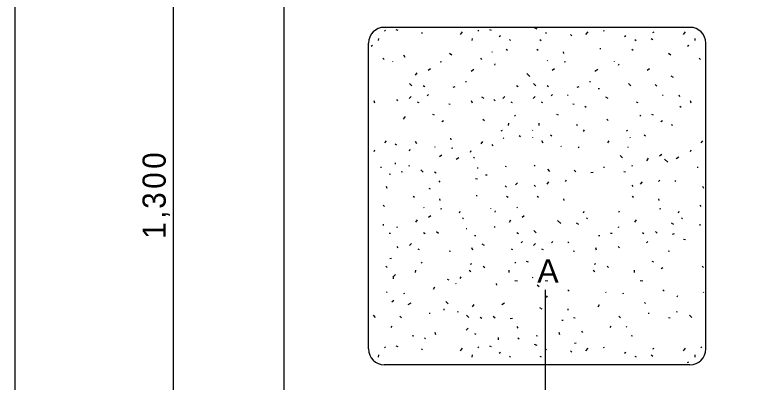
# Model space of a CAD drawing. Units: millimetres at full size, sheet at 1:20; details may follow other scales. Extents: x -7610 to 7610, y -5340 to 5340.
# Drawn here: x -7610 to -5243, y 696 to 1856 of the extents above; entities that cross this region are included whole.
import ezdxf
from ezdxf.enums import TextEntityAlignment as Align

# ---------------------------------------------------------------- set-up
doc = ezdxf.new("R2010")
doc.units = ezdxf.units.MM
doc.header["$LTSCALE"] = 20
for name, color, linetype in [('0-0_枠', 5, 'Continuous'), ('0-6_寸法', 7, 'Continuous'), ('0-8_ハッチング', 3, 'Continuous'), ('3-0', 2, 'Continuous')]:
    doc.layers.add(name, color=color, linetype=linetype)
doc.styles.add('HGPｺﾞｼｯｸE', font='')
doc.styles.get('HGPｺﾞｼｯｸE').set_extended_font_data('HGPｺﾞｼｯｸE')

msp = doc.modelspace()

# ---------------------------------------------------------------- linework, layer by layer
at = {"layer": '0-0_枠'}
for p, q in [((-6760, 3383.63), (-6760, -2116.37)), ((-5477, 1816.63), (-6443, 1816.63)), ((-6493, 800.63), (-6493, 1766.63)), ((-5427, 800.63), (-5427, 1766.63)), ((-5477, 750.63), (-6443, 750.63))]:
    msp.add_line(p, q, dxfattribs=at)
for centre, start, end in [((-6443, 1766.63), 90, 180), ((-5477, 1766.63), 0, 90), ((-6443, 800.63), 180, 270), ((-5477, 800.63), 270, 0)]:
    msp.add_arc(centre, 50, start, end, dxfattribs=at)
at = {"layer": '0-6_寸法'}
for p, q in [((-7110, 1933.63), (-7110, 633.63)), ((-5935, 987.63), (-5935, 279.63))]:
    msp.add_line(p, q, dxfattribs=at)
at = {"layer": '0-8_ハッチング'}
for p, q in [((-6442.49, 1807.55), (-6440.61, 1804.41)), ((-6406.04, 1810.06), (-6400.38, 1808.18)), ((-6324.33, 1797.49), (-6321.81, 1800.64)), ((-6202.24, 1794.35), (-6195.33, 1802.52)), ((-6146.93, 1807.55), (-6145.05, 1804.41)), ((-6110.48, 1810.06), (-6104.82, 1808.18)), ((-5969.69, 1815.72), (-5960.89, 1811.95)), ((-5932.61, 1797.49), (-5930.09, 1800.64)), ((-5805.85, 1794.35), (-5798.93, 1802.52)), ((-5750.54, 1807.55), (-5748.65, 1804.41)), ((-5594.66, 1800.64), (-5590.26, 1802.52)), ((-5497.8, 1794.35), (-5490.89, 1802.52)), ((-6460.72, 1774.87), (-6460.09, 1781.78)), ((-6165.16, 1774.87), (-6164.53, 1781.78)), ((-6080.31, 1787.44), (-6075.91, 1790.58)), ((-6047.62, 1778.01), (-6043.85, 1775.49)), ((-5951.46, 1778.01), (-5947.69, 1775.49)), ((-5854.67, 1794.35), (-5850.27, 1789.95)), ((-5683.91, 1787.44), (-5679.51, 1790.58)), ((-5651.23, 1778.01), (-5647.46, 1775.49)), ((-5599.06, 1781.78), (-5594.03, 1778.01)), ((-5460.72, 1774.87), (-5460.09, 1781.78)), ((-6484.6, 1757.27), (-6480.21, 1759.78)), ((-5484.6, 1757.27), (-5480.21, 1759.78)), ((-6381.95, 1729.28), (-6377.55, 1722.37)), ((-6236.76, 1734.94), (-6229.84, 1729.91)), ((-6102.88, 1739.97), (-6101.62, 1738.08)), ((-6057.47, 1747.51), (-6053.07, 1744.37)), ((-5961.31, 1747.51), (-5956.91, 1744.37)), ((-5877.72, 1739.34), (-5877.09, 1734.31)), ((-5762.07, 1750.02), (-5758.92, 1750.02)), ((-5661.08, 1747.51), (-5656.68, 1744.37)), ((-5544.8, 1734.94), (-5537.88, 1729.91)), ((-6447.38, 1719.23), (-6443.6, 1715.46)), ((-6416.58, 1709.17), (-6416.58, 1707.28)), ((-6266.3, 1707.28), (-6262.52, 1709.17)), ((-6139.33, 1719.23), (-6135.56, 1715.46)), ((-5928.63, 1712.94), (-5927.37, 1710.43)), ((-5874.57, 1707.28), (-5870.8, 1709.17)), ((-5716.81, 1709.17), (-5716.81, 1707.28)), ((-5447.38, 1719.23), (-5443.6, 1715.46)), ((-6304.01, 1680.89), (-6297.09, 1686.54)), ((-6168.87, 1678.37), (-6160.07, 1684.03)), ((-6094.08, 1696.6), (-6092.19, 1701.63)), ((-5912.29, 1680.89), (-5905.37, 1686.54)), ((-5777.15, 1678.37), (-5768.35, 1684.03)), ((-5702.36, 1696.6), (-5700.47, 1701.63)), ((-5612.05, 1680.89), (-5605.14, 1686.54)), ((-6344.23, 1665.17), (-6339.21, 1673.34)), ((-5992.73, 1670.83), (-5982.68, 1661.4)), ((-5537.26, 1663.29), (-5529.71, 1658.89)), ((-6363.09, 1638.77), (-6356.18, 1631.86)), ((-6185.84, 1645.06), (-6182.7, 1645.06)), ((-5971.37, 1638.77), (-5964.45, 1631.86)), ((-5794.12, 1645.06), (-5790.98, 1645.06)), ((-5671.13, 1638.77), (-5664.22, 1631.86)), ((-5586.91, 1635.63), (-5581.25, 1630.6)), ((-6320.35, 1632.49), (-6315.32, 1629.97)), ((-6225.44, 1628.09), (-6218.53, 1629.97)), ((-6024.79, 1632.49), (-6019.76, 1629.97)), ((-5928.63, 1632.49), (-5923.6, 1629.97)), ((-5833.72, 1628.09), (-5826.81, 1629.97)), ((-5767.09, 1623.69), (-5762.69, 1623.06)), ((-6404.64, 1588.49), (-6400.86, 1584.09)), ((-6364.35, 1591.63), (-6358.06, 1598.55)), ((-6303.38, 1604.2), (-6307.15, 1599.8)), ((-6135.56, 1597.29), (-6128.65, 1592.89)), ((-6096.59, 1588.49), (-6092.82, 1584.09)), ((-6068.79, 1591.63), (-6062.5, 1598.55)), ((-5972.62, 1591.63), (-5966.34, 1598.55)), ((-5911.66, 1604.2), (-5915.43, 1599.8)), ((-5863.89, 1602.95), (-5861.37, 1601.06)), ((-5743.84, 1597.29), (-5736.92, 1592.89)), ((-5563.65, 1602.95), (-5561.14, 1601.06)), ((-5512.11, 1602.95), (-5509.6, 1597.92)), ((-6476.29, 1585.35), (-6473.77, 1578.43)), ((-6338.58, 1580.95), (-6334.18, 1579.06)), ((-6239.27, 1575.29), (-6234.87, 1573.41)), ((-6168.24, 1585.35), (-6165.73, 1578.43)), ((-6043.02, 1580.95), (-6038.62, 1579.06)), ((-5946.86, 1580.95), (-5942.46, 1579.06)), ((-5847.55, 1575.29), (-5843.15, 1573.41)), ((-5809.21, 1567.12), (-5805.44, 1564.61)), ((-5646.62, 1580.95), (-5642.22, 1579.06)), ((-5508.97, 1567.12), (-5505.2, 1564.61)), ((-5476.29, 1585.35), (-5473.77, 1578.43)), ((-6290.81, 1541.98), (-6285.15, 1540.09)), ((-6031.7, 1539.47), (-6029.82, 1536.32)), ((-5899.09, 1541.98), (-5893.43, 1540.09)), ((-5635.31, 1539.47), (-5633.42, 1536.32)), ((-5598.85, 1541.98), (-5593.2, 1540.09)), ((-6382.57, 1526.27), (-6375.66, 1534.44)), ((-6260.64, 1519.35), (-6256.24, 1522.5)), ((-6131.16, 1526.27), (-6126.76, 1521.87)), ((-5739.44, 1526.27), (-5735.04, 1521.87)), ((-5568.68, 1519.35), (-5564.28, 1522.5)), ((-6073.81, 1489.18), (-6069.41, 1491.7)), ((-6049.93, 1506.78), (-6049.3, 1513.7)), ((-5974.64, 1490.91), (-5973.25, 1491.7)), ((-5953.77, 1506.78), (-5953.14, 1513.7)), ((-5836.23, 1509.92), (-5832.46, 1507.41)), ((-5812.98, 1487.3), (-5809.83, 1492.33)), ((-5677.42, 1489.18), (-5673.02, 1491.7)), ((-5536, 1509.92), (-5532.23, 1507.41)), ((-6016.73, 1474.72), (-6012.33, 1471.58)), ((-5974.64, 1468.52), (-5974.05, 1467.65)), ((-5917.42, 1477.07), (-5913.02, 1473.93)), ((-5667.27, 1469.53), (-5666.01, 1467.65)), ((-5621.86, 1477.07), (-5617.46, 1473.93)), ((-6441.47, 1451.3), (-6436.44, 1458.22)), ((-6408.16, 1448.79), (-6404.39, 1445.02)), ((-6345.88, 1456.5), (-6341.48, 1449.58)), ((-6233.37, 1466.55), (-6232.74, 1461.52)), ((-6136.58, 1448.95), (-6131.55, 1455.87)), ((-6103.27, 1446.44), (-6099.5, 1442.67)), ((-6066.81, 1467.18), (-6065.55, 1465.29)), ((-5946.33, 1458.85), (-5941.93, 1451.93)), ((-5737.03, 1451.3), (-5732, 1458.22)), ((-5441.47, 1451.3), (-5436.44, 1458.22)), ((-6475.41, 1424.28), (-6472.9, 1429.93)), ((-6362.9, 1426.16), (-6361.02, 1431.19)), ((-6284.28, 1440.15), (-6283.03, 1437.64)), ((-6230.23, 1434.5), (-6226.46, 1436.38)), ((-6170.52, 1421.93), (-6168.01, 1427.58)), ((-5884.74, 1442.51), (-5883.48, 1439.99)), ((-5830.68, 1436.85), (-5826.91, 1438.73)), ((-5672.92, 1438.73), (-5672.92, 1436.85)), ((-5475.41, 1424.28), (-5472.9, 1429.93)), ((-6267.94, 1408.1), (-6261.03, 1413.75)), ((-6215.77, 1399.93), (-6206.97, 1404.96)), ((-6161.09, 1406.21), (-6157.95, 1403.07)), ((-5697.44, 1411.71), (-5689.89, 1404.79)), ((-5613.06, 1394.74), (-5608.03, 1402.91)), ((-5572.83, 1410.45), (-5565.92, 1416.11)), ((-5557.12, 1400.39), (-5547.07, 1390.97)), ((-5520.67, 1402.28), (-5511.87, 1407.31)), ((-6454.67, 1374.62), (-6451.53, 1374.62)), ((-6408.16, 1388.45), (-6408.16, 1384.68)), ((-6364.16, 1378.39), (-6362.9, 1380.91)), ((-6059.27, 1376.04), (-6058.01, 1378.56)), ((-5967.77, 1378.39), (-5966.51, 1380.91)), ((-5750.23, 1374.62), (-5747.09, 1374.62)), ((-5659.72, 1378.39), (-5658.47, 1380.91)), ((-5454.67, 1374.62), (-5451.53, 1374.62)), ((-6427.64, 1353.25), (-6423.24, 1352.62)), ((-6389.93, 1360.8), (-6384.9, 1360.17)), ((-6327.02, 1365.99), (-6320.11, 1359.07)), ((-6284.28, 1359.7), (-6279.26, 1357.19)), ((-6149.78, 1372.27), (-6146.64, 1372.27)), ((-6122.75, 1350.9), (-6118.35, 1350.27)), ((-5927.48, 1368.34), (-5920.56, 1361.42)), ((-5843.25, 1365.2), (-5837.6, 1360.17)), ((-5789.83, 1357.65), (-5782.92, 1359.54)), ((-5685.49, 1360.8), (-5680.46, 1360.17)), ((-6267.31, 1331.42), (-6271.09, 1327.02)), ((-6154.81, 1338.96), (-6148.52, 1337.7)), ((-6028.05, 1318.85), (-6021.76, 1325.76)), ((-5928.74, 1321.2), (-5922.45, 1328.11)), ((-5867.77, 1333.77), (-5871.54, 1329.37)), ((-5633.17, 1321.2), (-5626.89, 1328.11)), ((-5572.21, 1333.77), (-5575.98, 1329.37)), ((-5524.44, 1332.51), (-5521.92, 1330.63)), ((-6437.07, 1314.91), (-6434.56, 1308)), ((-6302.51, 1308.16), (-6298.11, 1306.28)), ((-6060.53, 1315.7), (-6056.76, 1311.3)), ((-5969.02, 1318.06), (-5965.25, 1313.66)), ((-5660.98, 1318.06), (-5657.21, 1313.66)), ((-5437.07, 1314.91), (-5434.56, 1308)), ((-6351.91, 1283.04), (-6347.51, 1279.9)), ((-6152.67, 1285.56), (-6149.52, 1285.56)), ((-6056.35, 1283.04), (-6051.95, 1279.9)), ((-5960.19, 1283.04), (-5955.79, 1279.9)), ((-5659.96, 1283.04), (-5655.56, 1279.9)), ((-6446.25, 1254.76), (-6442.48, 1250.99)), ((-6268.32, 1274.87), (-6267.69, 1269.84)), ((-5876.6, 1274.87), (-5875.97, 1269.84)), ((-5576.36, 1274.87), (-5575.73, 1269.84)), ((-5446.25, 1254.76), (-5442.48, 1250.99)), ((-6319.23, 1248.47), (-6317.97, 1245.96)), ((-6265.18, 1242.82), (-6261.4, 1244.7)), ((-6205.46, 1230.25), (-6202.95, 1235.9)), ((-6107.41, 1244.7), (-6107.41, 1242.82)), ((-6092.96, 1232.13), (-6091.07, 1237.16)), ((-6023.67, 1248.47), (-6022.41, 1245.96)), ((-5813.74, 1230.25), (-5811.23, 1235.9)), ((-5701.23, 1232.13), (-5699.35, 1237.16)), ((-5573.22, 1242.82), (-5569.45, 1244.7)), ((-5513.51, 1230.25), (-5510.99, 1235.9)), ((-6343.11, 1200.71), (-6338.08, 1208.88)), ((-6302.89, 1216.42), (-6295.97, 1222.08)), ((-6196.04, 1214.53), (-6192.89, 1211.39)), ((-6047.55, 1200.71), (-6042.52, 1208.88)), ((-6007.33, 1216.42), (-6000.41, 1222.08)), ((-5804.31, 1214.53), (-5801.17, 1211.39)), ((-5651.16, 1200.71), (-5646.13, 1208.88)), ((-5504.08, 1214.53), (-5500.94, 1211.39)), ((-6446.25, 1194.42), (-6446.25, 1190.65)), ((-6402.26, 1184.36), (-6401, 1186.88)), ((-6094.21, 1184.36), (-6092.96, 1186.88)), ((-5895.45, 1206.36), (-5885.39, 1196.93)), ((-5836.37, 1198.82), (-5828.83, 1194.42)), ((-5702.49, 1184.36), (-5701.23, 1186.88)), ((-5536.13, 1198.82), (-5528.59, 1194.42)), ((-5446.25, 1194.42), (-5446.25, 1190.65)), ((-6428.03, 1166.76), (-6423, 1166.14)), ((-6319.23, 1168.02), (-6314.2, 1165.51)), ((-6277.75, 1171.16), (-6272.09, 1166.14)), ((-6184.72, 1180.59), (-6181.58, 1180.59)), ((-6023.67, 1168.02), (-6018.64, 1165.51)), ((-5970.25, 1174.31), (-5963.33, 1167.39)), ((-5728.26, 1166.76), (-5723.23, 1166.14)), ((-5627.27, 1168.02), (-5622.24, 1165.51)), ((-5585.79, 1171.16), (-5580.13, 1166.14)), ((-5532.36, 1163.62), (-5525.45, 1165.51)), ((-6157.7, 1159.22), (-6153.3, 1158.59)), ((-6006.7, 1139.74), (-6010.47, 1135.34)), ((-5910.54, 1139.74), (-5914.31, 1135.34)), ((-5862.77, 1138.48), (-5860.25, 1136.6)), ((-5765.97, 1159.22), (-5761.57, 1158.59)), ((-5610.3, 1139.74), (-5614.07, 1135.34)), ((-5497.79, 1147.28), (-5491.51, 1146.02)), ((-6403.51, 1124.02), (-6399.74, 1119.62)), ((-6363.23, 1127.17), (-6356.94, 1134.08)), ((-6337.46, 1116.48), (-6333.06, 1114.6)), ((-6167.12, 1120.88), (-6164.61, 1113.97)), ((-6134.44, 1132.82), (-6127.53, 1128.42)), ((-6041.9, 1116.48), (-6037.5, 1114.6)), ((-5971.5, 1127.17), (-5965.22, 1134.08)), ((-5945.73, 1116.48), (-5941.33, 1114.6)), ((-5775.4, 1120.88), (-5772.89, 1113.97)), ((-5703.75, 1124.02), (-5699.98, 1119.62)), ((-6238.15, 1110.83), (-6233.75, 1108.94)), ((-5846.43, 1110.83), (-5842.03, 1108.94)), ((-5546.19, 1110.83), (-5541.79, 1108.94)), ((-6425.51, 1086.31), (-6419.86, 1087.57)), ((-6326.14, 1075), (-6324.26, 1071.86)), ((-6170.27, 1068.08), (-6165.87, 1069.97)), ((-6030.58, 1075), (-6028.7, 1071.86)), ((-5994.13, 1077.51), (-5988.47, 1075.63)), ((-5934.42, 1075), (-5932.53, 1071.86)), ((-5778.54, 1068.08), (-5774.14, 1069.97)), ((-5597.73, 1077.51), (-5592.07, 1075.63)), ((-6438.08, 1061.8), (-6433.68, 1057.4)), ((-6344.37, 1042.31), (-6343.74, 1049.23)), ((-6174.67, 1049.23), (-6169.64, 1045.46)), ((-6130.04, 1061.8), (-6125.64, 1057.4)), ((-6048.81, 1042.31), (-6048.18, 1049.23)), ((-5782.94, 1049.23), (-5777.92, 1045.46)), ((-5738.32, 1061.8), (-5733.92, 1057.4)), ((-5652.41, 1042.31), (-5651.78, 1049.23)), ((-5567.56, 1054.89), (-5563.16, 1058.03)), ((-5438.08, 1061.8), (-5433.68, 1057.4)), ((-6415.46, 1027.23), (-6407.91, 1036.03)), ((-6414.84, 1026.28), (-6414.84, 1022.51)), ((-6243.88, 1021.25), (-6238.85, 1019.37)), ((-6203.58, 1022.83), (-6200.44, 1027.86)), ((-5974.64, 1025.8), (-5972.13, 1027.23)), ((-6287.87, 989.82), (-6282.85, 996.74)), ((-6218.11, 1008.05), (-6216.85, 1006.17)), ((-6089.11, 1007.42), (-6088.48, 1002.4)), ((-6030.65, 1016.22), (-6022.48, 1015.59)), ((-5960.26, 1003.02), (-5953.35, 998)), ((-5934.49, 1016.22), (-5926.32, 1015.59)), ((-5634.26, 1016.22), (-5626.09, 1015.59)), ((-6435.58, 981.03), (-6434.32, 978.51)), ((-6381.53, 975.37), (-6377.75, 977.25)), ((-5862.84, 987.31), (-5859.07, 983.54)), ((-5743.62, 981.03), (-5742.37, 978.51)), ((-5689.57, 975.37), (-5685.8, 977.25)), ((-5562.6, 987.31), (-5558.83, 983.54)), ((-5435.58, 981.03), (-5434.32, 978.51)), ((-6419.24, 948.97), (-6412.32, 954.63)), ((-6248.28, 950.23), (-6240.73, 943.31)), ((-5930.09, 962.8), (-5927.58, 968.45)), ((-5620.43, 947.08), (-5617.29, 943.94)), ((-5517.35, 964.68), (-5515.46, 969.71)), ((-6367.07, 940.8), (-6358.27, 945.83)), ((-6254.56, 926.97), (-6254.56, 923.2)), ((-6163.9, 933.26), (-6158.87, 941.43)), ((-6071.51, 940.8), (-6062.71, 945.83)), ((-5952.72, 931.37), (-5945.18, 926.97)), ((-5862.84, 926.97), (-5862.84, 923.2)), ((-5767.51, 933.26), (-5762.48, 941.43)), ((-6478.32, 906.86), (-6471.41, 899.94)), ((-6394.1, 903.72), (-6388.44, 898.69)), ((-6301.07, 913.14), (-6297.93, 913.14)), ((-6210.56, 916.91), (-6209.31, 919.43)), ((-6182.76, 906.86), (-6175.84, 899.94)), ((-6140.02, 900.57), (-6134.99, 898.06)), ((-6098.53, 903.72), (-6092.88, 898.69)), ((-5702.14, 903.72), (-5696.48, 898.69)), ((-5609.12, 913.14), (-5605.97, 913.14)), ((-5518.61, 916.91), (-5517.35, 919.43)), ((-5478.32, 906.86), (-5471.41, 899.94)), ((-6045.11, 896.17), (-6038.2, 898.06)), ((-5882.32, 891.77), (-5877.92, 891.15)), ((-5844.61, 899.32), (-5839.58, 898.69)), ((-5544.38, 899.32), (-5539.35, 898.69)), ((-6418.61, 872.29), (-6422.38, 867.89)), ((-6283.47, 853.43), (-6280.96, 846.52)), ((-6184.02, 859.72), (-6177.73, 866.63)), ((-6023.74, 871.03), (-6021.23, 866)), ((-5891.75, 853.43), (-5889.24, 846.52)), ((-5820.1, 856.58), (-5816.33, 852.18)), ((-5726.65, 872.29), (-5730.42, 867.89)), ((-5678.88, 871.03), (-5676.37, 869.15)), ((-6354.5, 843.38), (-6350.1, 841.49)), ((-6316.16, 835.21), (-6312.39, 832.69)), ((-6158.25, 849.03), (-6153.85, 847.15)), ((-6082.19, 828.92), (-6081.56, 836.46)), ((-6020.6, 835.21), (-6016.83, 832.69)), ((-5962.78, 843.38), (-5958.38, 841.49)), ((-5662.54, 843.38), (-5658.14, 841.49)), ((-6442.49, 807.55), (-6440.61, 804.41)), ((-6406.04, 810.06), (-6400.38, 808.18)), ((-6146.93, 807.55), (-6145.05, 804.41)), ((-6110.48, 810.06), (-6104.82, 808.18)), ((-5969.69, 815.72), (-5960.89, 811.95)), ((-5842.1, 818.86), (-5836.44, 820.12)), ((-5750.54, 807.55), (-5748.65, 804.41)), ((-5442.49, 807.55), (-5440.61, 804.41)), ((-6460.72, 774.87), (-6460.09, 781.78)), ((-6324.33, 797.49), (-6321.81, 800.64)), ((-6202.24, 794.35), (-6195.33, 802.52)), ((-6165.16, 774.87), (-6164.53, 781.78)), ((-6080.31, 787.44), (-6075.91, 790.58)), ((-5932.61, 797.49), (-5930.09, 800.64)), ((-5854.67, 794.35), (-5850.27, 789.95)), ((-5805.85, 794.35), (-5798.93, 802.52)), ((-5683.91, 787.44), (-5679.51, 790.58)), ((-5599.06, 781.78), (-5594.03, 778.01)), ((-5594.66, 800.64), (-5590.26, 802.52)), ((-5497.8, 794.35), (-5490.89, 802.52)), ((-5460.72, 774.87), (-5460.09, 781.78)), ((-6047.62, 778.01), (-6043.85, 775.49)), ((-5951.46, 778.01), (-5947.69, 775.49)), ((-5651.23, 778.01), (-5647.46, 775.49)), ((-5484.6, 757.27), (-5480.21, 759.78))]:
    msp.add_line(p, q, dxfattribs=at)
at = {"layer": '3-0', "color": 1}
msp.add_lwpolyline([(-7610, 5340), (-7610, -5340), (7610, -5340)], dxfattribs=at)

# ---------------------------------------------------------------- texts
at = {"layer": '0-6_寸法', "color": 3, "style": 'HGPｺﾞｼｯｸE'}
msp.add_text('Ａ', height=73.31, dxfattribs=at).set_placement((-5975, 987.63), align=Align.BOTTOM_LEFT)
at = {"layer": '0-6_寸法', "color": 3, "insert": (-7120, 1148.63), "char_height": 73.31, "attachment_point": 7, "rotation": 90, "style": 'HGPｺﾞｼｯｸE'}
msp.add_mtext('\\T1.22;\\W0.95;1,300', dxfattribs=at)

doc.saveas('drawing.dxf')
